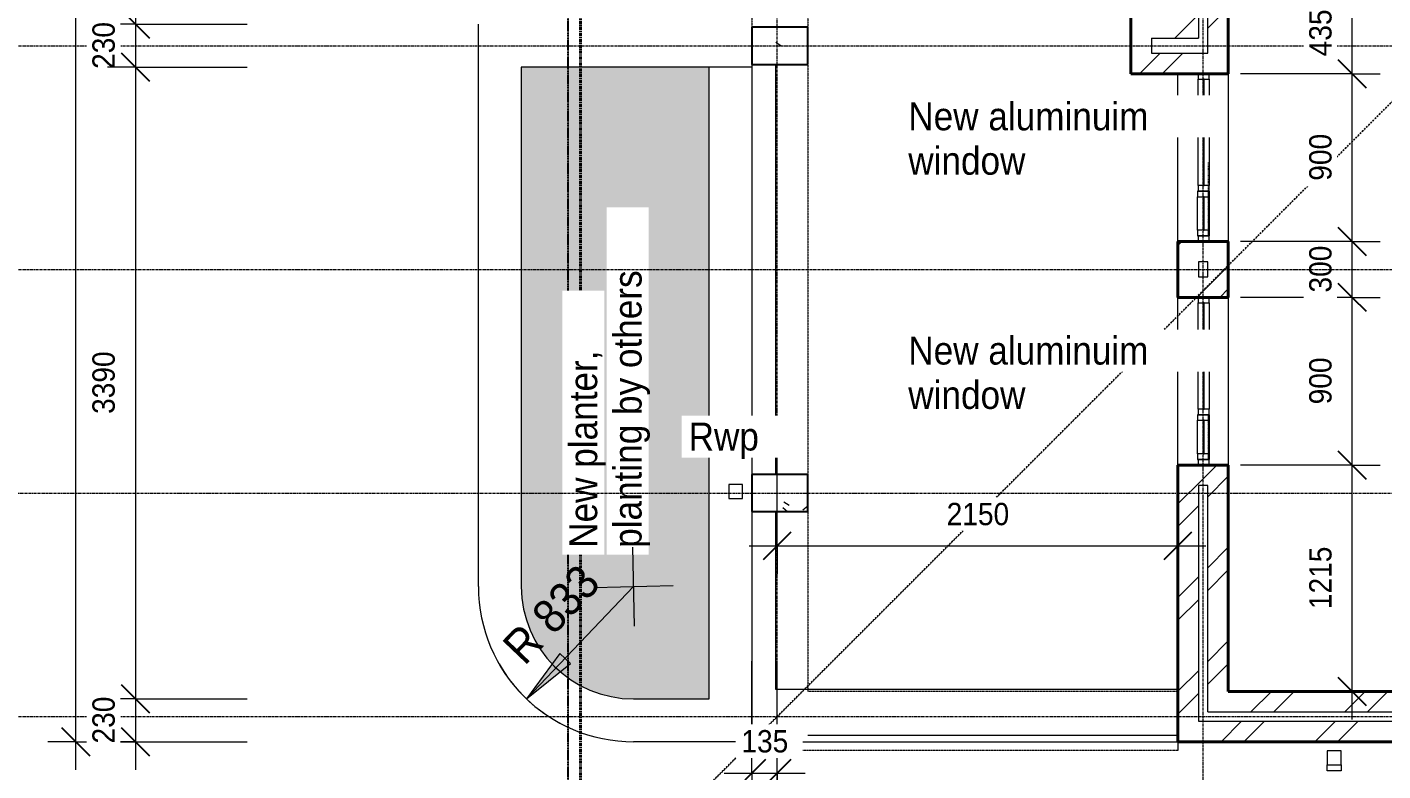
# Model space of a CAD drawing. Header units: millimetres. Extents: x -44657 to 28812, y -28146 to 16565.
# Drawn here: x -34151 to -26875, y -22367 to -18376 of the extents above; entities that cross this region are included whole.
import ezdxf

# ---------------------------------------------------------------- set-up
doc = ezdxf.new("R2010")
doc.units = ezdxf.units.MM
for name, pattern in [('Center', [31.75, 6.35, -4.7625, 15.875, -4.7625]), ('Dash', [6.35, 3.175, -3.175]), ('Dash 1_5mm', [3, 1.5, -1.5]), ('Detail Dash', [1.1, 0.55, -0.55]), ('Grid Line', [22.225, 12.7, -3.175, 3.175, -3.175])]:
    doc.linetypes.add(name, pattern=pattern)
for name, color, linetype, lineweight in [('A-ANNO-DIMS', 211, 'Continuous', 5), ('A-ANNO-DIMS-100', 211, 'Continuous', 5), ('A-AREA', 32, 'Continuous', 5), ('A-DETL', 90, 'Continuous', 5), ('A-FLOR', 192, 'Continuous', 9), ('A-GENM', 13, 'Continuous', 9), ('A-GLAZ', 151, 'Continuous', 9), ('A-GLAZ-HDLN', 1, 'Dash', 9), ('A-WALL', 113, 'Continuous', 9), ('A-WALL-PATT', 111, 'Continuous', 9), ('C-PROP-LINE', 91, 'Center', 40), ('G-ANNO-TEXT', 231, 'Continuous', 5), ('S-COLS', 52, 'Continuous', 5), ('S-GRID', 1, 'Continuous', 5)]:
    doc.layers.add(name, color=color, linetype=linetype, lineweight=lineweight)
doc.styles.add('Arial_3', font='arial.ttf', dxfattribs={"width": 0.9, "height": 120})
doc.styles.add('Arial_5', font='arial.ttf', dxfattribs={"width": 0.9, "height": 150})
doc.styles.add('Arial_7', font='arial.ttf', dxfattribs={"width": 0.9, "height": 180})
doc.dimstyles.new('SVA_-_1_2mm_Arial', dxfattribs={"dimscale": 304.8, "dimtxt": 122.431128, "dimasz": 0.492126, "dimexe": 0.492126, "dimexo": 0.0625, "dimgap": 0.246063, "dimtad": 1, "dimdec": 0, "dimrnd": 5, "dimzin": 0, "dimdsep": 46, "dimtxsty": 'Arial_3', "dimblk1": 'OBLIQUE', "dimblk2": 'OBLIQUE', "dimsah": 1, "dimcen": 0.09, "dimdle": 0.492126, "dimazin": 0, "dimtfac": 1, "dimtdec": 4, "dimtix": 1, "dimtmove": 0, "dimatfit": 3, "dimfxl": 1.968504, "dimfxlon": 1, "dimtvp": 1, "dimtfill": 1, "dimtolj": 1, "dimtzin": 0, "dimarcsym": 2})
doc.dimstyles.new('SVA_-_1_8mm_Arial', dxfattribs={"dimscale": 304.8, "dimtxt": 183.646692, "dimasz": 0.984252, "dimexe": 0.787402, "dimexo": 0, "dimgap": 0.246063, "dimtad": 1, "dimjust": 3, "dimdec": 0, "dimzin": 0, "dimdsep": 46, "dimtxsty": 'Arial_7', "dimsah": 1, "dimcen": 0.09, "dimazin": 0, "dimtfac": 1, "dimtdec": 4, "dimtix": 1, "dimtmove": 0, "dimatfit": 2, "dimfxl": 1, "dimtvp": 1, "dimtolj": 1, "dimtzin": 0, "dimarcsym": 2})
pattern_1 = [(45, (0, 0), (-251.447, 251.447), []), (45, (0, 381), (-251.447, 251.447), [])]

# ---------------------------------------------------------------- blocks, each defined once
blk = doc.blocks.new('M_Concrete-Rectangular-Column - 200 x 300m-V21-NEW PROPOSED GROUND STOREY PLAN _White Box_')
at = {"layer": 'S-COLS'}
h = blk.add_hatch(dxfattribs=at)
h.set_pattern_fill('FP_47', color=256, style=0, pattern_type=2)
h.set_pattern_definition([(140, (-18475.7, 30110.56), (63.756, 728.737), [76.2, -838.2]), (85, (-18475.7, 30110.56), (-764.228, -140.972), [60.96, -670.56]), (190.451, (-18470.36, 30171.3), (-700.467, 587.77), [64.76, -712.36]), (136.184, (-18678.9, 30110.6), (168.17, 1084.316), [114.3, -1257.3]), (186.636, (-18664.9, 30200.9), (-989.71, 949.61), [97.14, -1068.54]), (81.184, (-18678.9, 30110.6), (-989.7, 949.62), [91.44, -1005.84]), (111, (-18628.1, 30212.16), (409.061, 606.458), [76.2, -838.2]), (56, (-18628.1, 30212.16), (-736.753, 247.208), [60.96, -670.56]), (161.451, (-18594, 30262.7), (-327.685, 853.668), [64.76, -712.36]), (127.5, (-18475.67, 30110.56), (-338.2201, 12.3547), [33.528, -628.904, 33.528, -1320.292]), (127.5, (-18475.67, 30110.56), (-338.2201, 12.3547), [-695.96, -647.192, 33.528, -639.572]), (97.5, (-18475.67, 30110.56), (-400.722, 267.279), [33.528, -354.584, 33.528, -870.204]), (97.5, (-18475.67, 30110.56), (-400.722, 267.279), [-421.64, -613.664, 33.528, -223.012]), (57.5, (-18475.67, 29884), (22.9153, 542.3633), [33.528, -220.472, 33.528, -1810.512]), (57.5, (-18475.67, 29884), (22.9153, 542.3633), [-287.528, -758.952, 33.528, -1018.032]), (47.5, (-18475.67, 29782.4), (-101.707, 592.517), [33.528, -296.672, 33.528, -492.76, -746.76]), (47.5, (-18475.67, 29782.4), (-101.707, 592.517), [-856.488, 33.528, -713.232])])
h.paths.add_polyline_path([(100, 150), (-100, 150), (-100, -150), (100, -150)])
at = {"layer": 'S-COLS', "lineweight": 25}
for p, q in [((100, 150), (-100, 150)), ((-100, 150), (-100, -150)), ((100, -150), (100, 150)), ((-100, -150), (100, -150))]:
    blk.add_line(p, q, dxfattribs=at)
blk = doc.blocks.new('W-01 900x2380 - 900-V34-NEW PROPOSED GROUND STOREY PLAN _White Box_')
at = {"layer": 'A-GLAZ', "lineweight": 5}
for p, q in [((505, 33), (475, 33)), ((505, -27), (505, 33)), ((505, 33), (1075, 33)), ((1075, 6), (505, 6)), ((505, 6), (505, 0)), ((505, 0), (1075, 0)), ((1105, 33), (1075, 33)), ((1075, 33), (1075, -27)), ((1075, 0), (1075, 6)), ((1105, -27), (1105, 33)), ((1105, 33), (1345, 33)), ((1135, 30), (1105, 30)), ((1105, 30), (1105, -30)), ((1135, -30), (1135, 30)), ((1135, 30), (1315, 30)), ((1315, 6), (1135, 6)), ((1135, 6), (1135, 0)), ((1135, 0), (1315, 0)), ((1345, 30), (1315, 30)), ((1315, 30), (1315, -30)), ((1315, 0), (1315, 6)), ((1375, 33), (1345, 33)), ((1345, 33), (1345, -27)), ((1345, -30), (1345, 30)), ((475, -27), (505, -27)), ((1075, -27), (505, -27)), ((1075, -27), (1105, -27)), ((1105, -30), (1135, -30)), ((1315, -30), (1135, -30)), ((1315, -30), (1345, -30)), ((1345, -27), (1375, -27))]:
    blk.add_line(p, q, dxfattribs=at)
at = {"layer": 'A-GLAZ-HDLN'}
for p, q in [((-50.1, 30), (-247.9, 30)), ((-90.6, 30), (-37.9, 30)), ((1332.8, 30), (1135, 30)), ((1276.8, 30), (1315, 30)), ((1345, -135), (1105, -135)), ((1345, -135), (1263.8, -135))]:
    blk.add_line(p, q, dxfattribs=at)
blk = doc.blocks.new('Downpipe - Downpipe-1373795-NEW PROPOSED GROUND STOREY PLAN _White Box_')
at = {"layer": 'A-GENM', "lineweight": 5}
for p, q in [((0, 0), (-75, 0)), ((-75, 0), (-75, -75)), ((0, -75), (0, 0)), ((-75, -106), (-75, -75)), ((-75, -75), (0, -75)), ((0, -106), (-75, -106)), ((0, -75), (0, -106))]:
    blk.add_line(p, q, dxfattribs=at)
blk = doc.blocks.new('M_Concrete-Rectangular-Column - 200 x 300m-V84-NEW PROPOSED GROUND STOREY PLAN _White Box_')
at = {"layer": 'S-COLS'}
h = blk.add_hatch(dxfattribs=at)
h.set_pattern_fill('FP_60', color=256, style=0, pattern_type=2)
h.set_pattern_definition([(140, (-20875.7, 30110.56), (63.756, 728.7365), [76.2, -838.2]), (85, (-20875.7, 30110.56), (-764.228, -140.972), [60.96, -670.56]), (190.451, (-20870.36, 30171.3), (-700.467, 587.77), [64.76, -712.36]), (136.184, (-21078.9, 30110.6), (168.17, 1084.316), [114.3, -1257.3]), (186.636, (-21064.9, 30200.9), (-989.71, 949.61), [97.14, -1068.54]), (81.184, (-21078.9, 30110.6), (-989.7, 949.62), [91.44, -1005.84]), (111, (-21028.1, 30212.16), (409.061, 606.458), [76.2, -838.2]), (56, (-21028.1, 30212.16), (-736.753, 247.208), [60.96, -670.56]), (161.451, (-20994, 30262.7), (-327.685, 853.668), [64.76, -712.36]), (127.5, (-20875.67, 30110.56), (-338.2201, 12.3547), [33.528, -628.904, 33.528, -1320.292]), (127.5, (-20875.67, 30110.56), (-338.2201, 12.3547), [-695.96, -647.192, 33.528, -639.572]), (97.5, (-20875.67, 30110.56), (-400.722, 267.279), [33.528, -354.584, 33.528, -870.204]), (97.5, (-20875.67, 30110.56), (-400.722, 267.279), [-421.64, -613.664, 33.528, -223.012]), (57.5, (-20875.67, 29884), (22.9153, 542.3633), [33.528, -220.472, 33.528, -1810.512]), (57.5, (-20875.67, 29884), (22.9153, 542.3633), [-287.528, -758.952, 33.528, -1018.032]), (47.5, (-20875.67, 29782.4), (-101.707, 592.517), [33.528, -296.672, 33.528, -492.76, -746.76]), (47.5, (-20875.67, 29782.4), (-101.707, 592.517), [-856.488, 33.528, -713.232])])
h.paths.add_polyline_path([(100, 150), (-100, 150), (-100, -150), (100, -150)])
at = {"layer": 'S-COLS', "lineweight": 25}
for p, q in [((100, 150), (-100, 150)), ((-100, 150), (-100, -150)), ((100, -150), (100, 150)), ((-100, -150), (100, -150))]:
    blk.add_line(p, q, dxfattribs=at)
blk = doc.blocks.new('Downpipe - Downpipe-V80-NEW PROPOSED GROUND STOREY PLAN _White Box_')
at = {"layer": 'A-GENM', "lineweight": 5}
for p, q in [((0, 0), (-75, 0)), ((-75, 0), (-75, -75)), ((0, -75), (0, 0)), ((-75, -75), (0, -75))]:
    blk.add_line(p, q, dxfattribs=at)
blk = doc.blocks.new('W-01 900x2380 - 900-1479078-NEW PROPOSED GROUND STOREY PLAN _White Box_')
at = {"layer": 'A-GLAZ', "lineweight": 5}
for p, q in [((505, 33), (475, 33)), ((505, -27), (505, 33)), ((505, 33), (1075, 33)), ((1075, 6), (505, 6)), ((505, 6), (505, 0)), ((505, 0), (1075, 0)), ((1105, 33), (1075, 33)), ((1075, 33), (1075, -27)), ((1075, 0), (1075, 6)), ((1105, -27), (1105, 33)), ((1105, 33), (1345, 33)), ((1135, 30), (1105, 30)), ((1105, 30), (1105, -30)), ((1135, -30), (1135, 30)), ((1135, 30), (1315, 30)), ((1315, 6), (1135, 6)), ((1135, 6), (1135, 0)), ((1135, 0), (1315, 0)), ((1345, 30), (1315, 30)), ((1315, 30), (1315, -30)), ((1315, 0), (1315, 6)), ((1375, 33), (1345, 33)), ((1345, 33), (1345, -27)), ((1345, -30), (1345, 30)), ((475, -27), (505, -27)), ((1075, -27), (505, -27)), ((1075, -27), (1105, -27)), ((1105, -30), (1135, -30)), ((1315, -30), (1135, -30)), ((1315, -30), (1345, -30)), ((1345, -27), (1375, -27))]:
    blk.add_line(p, q, dxfattribs=at)
at = {"layer": 'A-GLAZ-HDLN'}
for p, q in [((-50.1, 30), (-247.9, 30)), ((-65, 30), (-37.9, 30)), ((1332.8, 30), (1135, 30)), ((1276.8, 30), (1315, 30)), ((1345, -135), (1105, -135)), ((1345, -135), (1263.8, -135))]:
    blk.add_line(p, q, dxfattribs=at)
blk = doc.blocks.new('Family - ___-859879-NEW PROPOSED GROUND STOREY PLAN _White Box_')
at = {"layer": 'C-PROP-LINE'}
blk.add_line((-31180.6, -7822.7), (-31180.6, -24522.7), dxfattribs=at)
blk = doc.blocks.new('DIMBLOCK69-NEW PROPOSED GROUND STOREY PLAN _White Box_')
at = {"layer": 'A-ANNO-DIMS-100'}
for p, q in [((-33888.8, -22360.7), (-33888.8, -7652.7)), ((-33888.8, -7802.7), (-34038.8, -7802.7)), ((-33888.8, -7802.7), (-33288.8, -7802.7)), ((-33888.8, -22210.7), (-34038.8, -22210.7)), ((-33888.8, -22210.7), (-33288.8, -22210.7))]:
    blk.add_line(p, q, dxfattribs=at)
at = {"layer": 'A-ANNO-DIMS-100', "lineweight": 25}
for p, q in [((-33888.8, -7802.7), (-33963.8, -7727.7)), ((-33888.8, -7802.7), (-33813.8, -7877.7)), ((-33888.8, -22210.7), (-33963.8, -22135.7)), ((-33888.8, -22210.7), (-33813.8, -22285.7))]:
    blk.add_line(p, q, dxfattribs=at)
at = {"layer": 'A-ANNO-DIMS-100', "color": 0, "insert": (-34119.6, -15213.9), "char_height": 120, "width": 497.259, "attachment_point": 1, "rotation": 90, "line_spacing_factor": 0.941778, "style": 'Arial_3', "bg_fill": 3, "box_fill_scale": 1.25, "bg_fill_color": 256, "bg_fill_true_color": 13158600, "bg_fill_transparency": 0}
blk.add_mtext('14410', dxfattribs=at)
blk = doc.blocks.new('_Oblique')
at = {"color": 0, "linetype": 'ByBlock', "lineweight": -2}
blk.add_line((-0.5, -0.5), (0.5, 0.5), dxfattribs=at)
blk = doc.blocks.new('DIMBLOCK70-NEW PROPOSED GROUND STOREY PLAN _White Box_')
at = {"layer": 'A-ANNO-DIMS-100'}
for p, q in [((-33569.8, -18210.7), (-33569.8, -18590.7)), ((-33569.8, -18360.7), (-33719.8, -18360.7)), ((-33569.8, -18360.7), (-32969.8, -18360.7)), ((-33569.8, -18590.7), (-33719.8, -18590.7)), ((-33569.8, -18590.7), (-32969.8, -18590.7))]:
    blk.add_line(p, q, dxfattribs=at)
at = {"layer": 'A-ANNO-DIMS-100', "lineweight": 25}
for p, q in [((-33569.8, -18360.7), (-33644.8, -18285.7)), ((-33569.8, -18360.7), (-33494.8, -18435.7)), ((-33569.8, -18590.7), (-33644.8, -18515.7)), ((-33569.8, -18590.7), (-33494.8, -18665.7))]:
    blk.add_line(p, q, dxfattribs=at)
at = {"layer": 'A-ANNO-DIMS-100', "color": 0, "insert": (-33800.6, -18600), "char_height": 120, "width": 298.355, "attachment_point": 1, "rotation": 90, "line_spacing_factor": 0.941778, "style": 'Arial_3', "bg_fill": 3, "box_fill_scale": 1.25, "bg_fill_color": 256, "bg_fill_true_color": 13158600, "bg_fill_transparency": 0}
blk.add_mtext('230', dxfattribs=at)
blk = doc.blocks.new('DIMBLOCK71-NEW PROPOSED GROUND STOREY PLAN _White Box_')
at = {"layer": 'A-ANNO-DIMS-100', "lineweight": 25}
for p, q in [((-33569.8, -18590.7), (-33644.8, -18515.7)), ((-33569.8, -18590.7), (-33494.8, -18665.7)), ((-33569.8, -21980.7), (-33644.8, -21905.7)), ((-33569.8, -21980.7), (-33494.8, -22055.7))]:
    blk.add_line(p, q, dxfattribs=at)
at = {"layer": 'A-ANNO-DIMS-100'}
for p, q in [((-33569.8, -18590.7), (-33719.8, -18590.7)), ((-33569.8, -18590.7), (-33569.8, -21980.7)), ((-33569.8, -18590.7), (-32969.8, -18590.7)), ((-33569.8, -21980.7), (-33719.8, -21980.7)), ((-33569.8, -21980.7), (-32969.8, -21980.7))]:
    blk.add_line(p, q, dxfattribs=at)
at = {"layer": 'A-ANNO-DIMS-100', "color": 0, "insert": (-33800.6, -20451.4), "char_height": 120, "width": 397.807, "attachment_point": 1, "rotation": 90, "line_spacing_factor": 0.941778, "style": 'Arial_3', "bg_fill": 3, "box_fill_scale": 1.25, "bg_fill_color": 256, "bg_fill_true_color": 13158600, "bg_fill_transparency": 0}
blk.add_mtext('3390', dxfattribs=at)
blk = doc.blocks.new('DIMBLOCK72-NEW PROPOSED GROUND STOREY PLAN _White Box_')
at = {"layer": 'A-ANNO-DIMS-100', "lineweight": 25}
for p, q in [((-33569.8, -21980.7), (-33644.8, -21905.7)), ((-33569.8, -21980.7), (-33494.8, -22055.7)), ((-33569.8, -22210.7), (-33644.8, -22135.7)), ((-33569.8, -22210.7), (-33494.8, -22285.7))]:
    blk.add_line(p, q, dxfattribs=at)
at = {"layer": 'A-ANNO-DIMS-100'}
for p, q in [((-33569.8, -21980.7), (-33719.8, -21980.7)), ((-33569.8, -21980.7), (-33569.8, -22360.7)), ((-33569.8, -21980.7), (-32969.8, -21980.7)), ((-33569.8, -22210.7), (-33719.8, -22210.7)), ((-33569.8, -22210.7), (-32969.8, -22210.7))]:
    blk.add_line(p, q, dxfattribs=at)
at = {"layer": 'A-ANNO-DIMS-100', "color": 0, "insert": (-33800.6, -22220), "char_height": 120, "width": 298.355, "attachment_point": 1, "rotation": 90, "line_spacing_factor": 0.941778, "style": 'Arial_3', "bg_fill": 3, "box_fill_scale": 1.25, "bg_fill_color": 256, "bg_fill_true_color": 13158600, "bg_fill_transparency": 0}
blk.add_mtext('230', dxfattribs=at)
blk = doc.blocks.new('DIMBLOCK73-NEW PROPOSED GROUND STOREY PLAN _White Box_')
at = {"layer": 'A-ANNO-DIMS-100', "lineweight": 9}
blk.add_hatch(color=256, dxfattribs=at).paths.add_polyline_path([(-31469.9, -21981.1), (-31234.4, -21791), (-31291.6, -21736.5)])
at = {"layer": 'A-ANNO-DIMS-100'}
for p, q in [((-30890.3, -21589.7), (-30900.8, -21165.6)), ((-30895.6, -21377.7), (-31469.9, -21981.1)), ((-31107.6, -21382.9), (-30683.5, -21372.4))]:
    blk.add_line(p, q, dxfattribs=at)
at = {"layer": 'A-ANNO-DIMS-100', "lineweight": 9}
for p, q in [((-31291.6, -21736.5), (-31469.9, -21981.1)), ((-31234.4, -21791), (-31291.6, -21736.5)), ((-31469.9, -21981.1), (-31234.4, -21791))]:
    blk.add_line(p, q, dxfattribs=at)
at = {"layer": 'A-ANNO-DIMS-100'}
blk.add_arc((-30895.6, -21377.7), 833, 209.90779, 242.92337, dxfattribs=at)
at = {"layer": 'A-ANNO-DIMS-100', "color": 0, "insert": (-31611.8, -21682.5), "char_height": 180, "width": 715.374, "attachment_point": 1, "rotation": 46.41558, "line_spacing_factor": 0.941778, "style": 'Arial_7'}
blk.add_mtext('R 833', dxfattribs=at)
blk = doc.blocks.new('DIMBLOCK82-NEW PROPOSED GROUND STOREY PLAN _White Box_')
at = {"layer": 'A-ANNO-DIMS-100', "lineweight": 25}
for p, q in [((-27039.3, -20725.7), (-27114.3, -20650.7)), ((-27039.3, -20725.7), (-26964.3, -20800.7)), ((-27039.3, -21940.7), (-27114.3, -21865.7)), ((-27039.3, -21940.7), (-26964.3, -22015.7))]:
    blk.add_line(p, q, dxfattribs=at)
at = {"layer": 'A-ANNO-DIMS-100'}
for p, q in [((-27039.3, -20725.7), (-27639.3, -20725.7)), ((-27039.3, -22090.7), (-27039.3, -20725.7)), ((-27039.3, -20725.7), (-26889.3, -20725.7)), ((-27039.3, -21940.7), (-27639.3, -21940.7)), ((-27039.3, -21940.7), (-26889.3, -21940.7))]:
    blk.add_line(p, q, dxfattribs=at)
at = {"layer": 'A-ANNO-DIMS-100', "color": 0, "insert": (-27270.1, -21498.9), "char_height": 120, "width": 397.807, "attachment_point": 1, "rotation": 90, "line_spacing_factor": 0.941778, "style": 'Arial_3', "bg_fill": 3, "box_fill_scale": 1.25, "bg_fill_color": 256, "bg_fill_true_color": 13158600, "bg_fill_transparency": 0}
blk.add_mtext('1215', dxfattribs=at)
blk = doc.blocks.new('DIMBLOCK83-NEW PROPOSED GROUND STOREY PLAN _White Box_')
at = {"layer": 'A-ANNO-DIMS-100', "lineweight": 25}
for p, q in [((-27039.3, -19825.7), (-27114.3, -19750.7)), ((-27039.3, -19825.7), (-26964.3, -19900.7)), ((-27039.3, -20725.7), (-27114.3, -20650.7)), ((-27039.3, -20725.7), (-26964.3, -20800.7))]:
    blk.add_line(p, q, dxfattribs=at)
at = {"layer": 'A-ANNO-DIMS-100'}
for p, q in [((-27039.3, -19825.7), (-27639.3, -19825.7)), ((-27039.3, -20725.7), (-27039.3, -19825.7)), ((-27039.3, -19825.7), (-26889.3, -19825.7)), ((-27039.3, -20725.7), (-27639.3, -20725.7)), ((-27039.3, -20725.7), (-26889.3, -20725.7))]:
    blk.add_line(p, q, dxfattribs=at)
at = {"layer": 'A-ANNO-DIMS-100', "color": 0, "insert": (-27270.1, -20400), "char_height": 120, "width": 298.355, "attachment_point": 1, "rotation": 90, "line_spacing_factor": 0.941778, "style": 'Arial_3', "bg_fill": 3, "box_fill_scale": 1.25, "bg_fill_color": 256, "bg_fill_true_color": 13158600, "bg_fill_transparency": 0}
blk.add_mtext('900', dxfattribs=at)
blk = doc.blocks.new('DIMBLOCK84-NEW PROPOSED GROUND STOREY PLAN _White Box_')
at = {"layer": 'A-ANNO-DIMS-100', "lineweight": 25}
for p, q in [((-27039.3, -19525.7), (-27114.3, -19450.7)), ((-27039.3, -19525.7), (-26964.3, -19600.7)), ((-27039.3, -19825.7), (-27114.3, -19750.7)), ((-27039.3, -19825.7), (-26964.3, -19900.7))]:
    blk.add_line(p, q, dxfattribs=at)
at = {"layer": 'A-ANNO-DIMS-100'}
for p, q in [((-27039.3, -19525.7), (-27639.3, -19525.7)), ((-27039.3, -19825.7), (-27039.3, -19525.7)), ((-27039.3, -19525.7), (-26889.3, -19525.7)), ((-27039.3, -19825.7), (-27639.3, -19825.7)), ((-27039.3, -19825.7), (-26889.3, -19825.7))]:
    blk.add_line(p, q, dxfattribs=at)
at = {"layer": 'A-ANNO-DIMS-100', "color": 0, "insert": (-27270.1, -19800), "char_height": 120, "width": 298.355, "attachment_point": 1, "rotation": 90, "line_spacing_factor": 0.941778, "style": 'Arial_3', "bg_fill": 3, "box_fill_scale": 1.25, "bg_fill_color": 256, "bg_fill_true_color": 13158600, "bg_fill_transparency": 0}
blk.add_mtext('300', dxfattribs=at)
blk = doc.blocks.new('DIMBLOCK85-NEW PROPOSED GROUND STOREY PLAN _White Box_')
at = {"layer": 'A-ANNO-DIMS-100', "lineweight": 25}
for p, q in [((-27039.3, -18625.7), (-27114.3, -18550.7)), ((-27039.3, -18625.7), (-26964.3, -18700.7)), ((-27039.3, -19525.7), (-27114.3, -19450.7)), ((-27039.3, -19525.7), (-26964.3, -19600.7))]:
    blk.add_line(p, q, dxfattribs=at)
at = {"layer": 'A-ANNO-DIMS-100'}
for p, q in [((-27039.3, -18625.7), (-27639.3, -18625.7)), ((-27039.3, -19525.7), (-27039.3, -18625.7)), ((-27039.3, -18625.7), (-26889.3, -18625.7)), ((-27039.3, -19525.7), (-27639.3, -19525.7)), ((-27039.3, -19525.7), (-26889.3, -19525.7))]:
    blk.add_line(p, q, dxfattribs=at)
at = {"layer": 'A-ANNO-DIMS-100', "color": 0, "insert": (-27270.1, -19200), "char_height": 120, "width": 298.355, "attachment_point": 1, "rotation": 90, "line_spacing_factor": 0.941778, "style": 'Arial_3', "bg_fill": 3, "box_fill_scale": 1.25, "bg_fill_color": 256, "bg_fill_true_color": 13158600, "bg_fill_transparency": 0}
blk.add_mtext('900', dxfattribs=at)
blk = doc.blocks.new('DIMBLOCK86-NEW PROPOSED GROUND STOREY PLAN _White Box_')
at = {"layer": 'A-ANNO-DIMS-100', "lineweight": 25}
for p, q in [((-27039.3, -18190.7), (-27114.3, -18115.7)), ((-27039.3, -18190.7), (-26964.3, -18265.7)), ((-27039.3, -18625.7), (-27114.3, -18550.7)), ((-27039.3, -18625.7), (-26964.3, -18700.7))]:
    blk.add_line(p, q, dxfattribs=at)
at = {"layer": 'A-ANNO-DIMS-100'}
for p, q in [((-27039.3, -18190.7), (-27639.3, -18190.7)), ((-27039.3, -18625.7), (-27039.3, -18190.7)), ((-27039.3, -18190.7), (-26889.3, -18190.7)), ((-27039.3, -18625.7), (-27639.3, -18625.7)), ((-27039.3, -18625.7), (-26889.3, -18625.7))]:
    blk.add_line(p, q, dxfattribs=at)
at = {"layer": 'A-ANNO-DIMS-100', "color": 0, "insert": (-27270.1, -18532.5), "char_height": 120, "width": 298.355, "attachment_point": 1, "rotation": 90, "line_spacing_factor": 0.941778, "style": 'Arial_3', "bg_fill": 3, "box_fill_scale": 1.25, "bg_fill_color": 256, "bg_fill_true_color": 13158600, "bg_fill_transparency": 0}
blk.add_mtext('435', dxfattribs=at)
blk = doc.blocks.new('DIMBLOCK155-NEW PROPOSED GROUND STOREY PLAN _White Box_')
at = {"layer": 'A-ANNO-DIMS-100'}
for p, q in [((-30260.6, -22378.7), (-30260.6, -21778.7)), ((-30125.6, -22378.7), (-30125.6, -21778.7)), ((-30410.6, -22378.7), (-29975.6, -22378.7)), ((-30260.6, -22378.7), (-30260.6, -22528.7)), ((-30125.6, -22378.7), (-30125.6, -22528.7))]:
    blk.add_line(p, q, dxfattribs=at)
at = {"layer": 'A-ANNO-DIMS-100', "lineweight": 25}
for p, q in [((-30260.6, -22378.7), (-30185.6, -22303.7)), ((-30125.6, -22378.7), (-30050.6, -22303.7)), ((-30260.6, -22378.7), (-30335.6, -22453.7)), ((-30125.6, -22378.7), (-30200.6, -22453.7))]:
    blk.add_line(p, q, dxfattribs=at)
at = {"layer": 'A-ANNO-DIMS-100', "color": 0, "insert": (-30317.4, -22147.9), "char_height": 120, "width": 298.355, "attachment_point": 1, "line_spacing_factor": 0.941778, "style": 'Arial_3', "bg_fill": 3, "box_fill_scale": 1.25, "bg_fill_color": 256, "bg_fill_true_color": 13158600, "bg_fill_transparency": 0}
blk.add_mtext('135', dxfattribs=at)
blk = doc.blocks.new('DIMBLOCK156-NEW PROPOSED GROUND STOREY PLAN _White Box_')
at = {"layer": 'A-ANNO-DIMS-100'}
for p, q in [((-30125.6, -21159.3), (-30125.6, -20559.3)), ((-27974.6, -21159.3), (-27974.6, -20559.3)), ((-30275.6, -21159.3), (-27824.6, -21159.3)), ((-30125.6, -21159.3), (-30125.6, -21309.3)), ((-27974.6, -21159.3), (-27974.6, -21309.3))]:
    blk.add_line(p, q, dxfattribs=at)
at = {"layer": 'A-ANNO-DIMS-100', "lineweight": 25}
for p, q in [((-30125.6, -21159.3), (-30050.6, -21084.3)), ((-27974.6, -21159.3), (-27899.6, -21084.3)), ((-30125.6, -21159.3), (-30200.6, -21234.3)), ((-27974.6, -21159.3), (-28049.6, -21234.3))]:
    blk.add_line(p, q, dxfattribs=at)
at = {"layer": 'A-ANNO-DIMS-100', "color": 0, "insert": (-29215.8, -20928.5), "char_height": 120, "width": 397.807, "attachment_point": 1, "line_spacing_factor": 0.941778, "style": 'Arial_3', "bg_fill": 3, "box_fill_scale": 1.25, "bg_fill_color": 256, "bg_fill_true_color": 13158600, "bg_fill_transparency": 0}
blk.add_mtext('2150', dxfattribs=at)

msp = doc.modelspace()

# ---------------------------------------------------------------- hatches: boundary and pattern name
at = {"layer": 'A-FLOR'}
msp.add_hatch(color=9, dxfattribs=at).paths.add_polyline_path([(-30895.6, -21980.7), (-30490.6, -21980.7), (-30490.6, -18590.7), (-31498.6, -18590.7), (-31498.6, -21377.7), (-31492.4, -21463.5), (-31474.1, -21547.6), (-31444.1, -21628.2), (-31402.8, -21703.7), (-31351.3, -21772.6), (-31290.4, -21833.4), (-31221.6, -21884.9), (-31146.1, -21926.2), (-31065.4, -21956.2), (-30981.4, -21974.5)])
at = {"layer": 'A-WALL-PATT', "lineweight": 5}
h = msp.add_hatch(dxfattribs=at)
h.set_pattern_fill('FP_33', color=256, style=0, pattern_type=2)
h.set_pattern_definition(pattern_1)
h.paths.add_polyline_path([(-27864.6, -22100.7), (-27863.7, -20835.7), (-27839.6, -20835.7), (-27839.6, -20725.7), (-27974.6, -20725.7), (-27974.6, -22100.7)])
h.paths.add_polyline_path([(-27863.7, -19825.7), (-27839.6, -19825.7), (-27839.6, -19715.7), (-27864.6, -19715.7), (-27863.7, -19635.7), (-27839.6, -19635.7), (-27839.6, -19525.7), (-27974.6, -19525.7), (-27974.6, -19825.7)])
h.paths.add_polyline_path([(-27863.7, -18625.7), (-27839.6, -18625.7), (-27839.6, -18515.7), (-27974.6, -18515.7), (-27974.6, -18625.7)])
h.paths.add_polyline_path([(-27864.6, -18435.7), (-27863.7, -18300.7), (-27839.6, -18300.7), (-27839.6, -18190.7), (-27974.6, -18190.7), (-27974.6, -18435.7)])
h.paths.add_polyline_path([(-27839.6, -16390.7), (-27839.6, -16280.7), (-27864.6, -16280.7), (-27863.7, -15900.7), (-27839.6, -15900.7), (-27839.6, -15790.7), (-27974.6, -15790.7), (-27974.6, -16390.7), (-27863.7, -16390.7)])
h.paths.add_polyline_path([(-27974.6, -13990.7), (-27839.6, -13990.7), (-27839.6, -13880.7), (-27864.6, -13880.7), (-27864.6, -13715.7), (-27974.6, -13715.7), (-27974.6, -13825.7)])
h.paths.add_polyline_path([(-27864.6, -13635.7), (-27839.6, -13635.7), (-27839.6, -13525.7), (-27974.6, -13525.7), (-27974.6, -13635.7)])
h.paths.add_polyline_path([(-27974.6, -12625.7), (-27839.6, -12625.7), (-27839.6, -12515.7), (-27864.6, -12515.7), (-27863.7, -12435.7), (-27839.6, -12435.7), (-27839.6, -12325.7), (-27974.6, -12325.7)])
h.paths.add_polyline_path([(-27839.6, -11425.7), (-27839.6, -11315.7), (-27974.6, -11315.7), (-27974.6, -11425.7), (-27863.7, -11425.7)])
h.paths.add_polyline_path([(-27839.6, -11235.7), (-27839.6, -11125.7), (-27974.6, -11125.7), (-27974.6, -11235.7), (-27863.7, -11235.7)])
h.paths.add_polyline_path([(-27863.7, -10225.7), (-27839.6, -10225.7), (-27839.6, -10115.7), (-27864.6, -10115.7), (-27863.7, -10035.7), (-27839.6, -10035.7), (-27839.6, -9925.7), (-27974.6, -9925.7), (-27974.6, -10225.7)])
h.paths.add_polyline_path([(-27974.6, -9025.7), (-27839.6, -9025.7), (-27839.6, -8915.7), (-27864.6, -8915.7), (-27864.6, -7802.7), (-27974.6, -7802.7), (-27974.6, -8584.9)])
h = msp.add_hatch(dxfattribs=at)
h.set_pattern_fill('FP_33', color=256, style=0, pattern_type=2)
h.set_pattern_definition(pattern_1)
h.paths.add_polyline_path([(-27814.6, -21940.7), (-27704.6, -21940.7), (-27704.6, -20725.7), (-27839.6, -20725.7), (-27839.6, -20835.7), (-27814.6, -20835.7), (-27814.6, -21160.2)])
h.paths.add_polyline_path([(-27839.6, -19825.7), (-27704.6, -19825.7), (-27704.6, -19525.7), (-27839.6, -19525.7), (-27839.6, -19635.7), (-27814.6, -19635.7), (-27814.6, -19715.7), (-27839.6, -19715.7), (-27839.6, -19762.9)])
h.paths.add_polyline_path([(-27839.6, -18625.7), (-27704.6, -18625.7), (-27704.6, -18190.7), (-27839.6, -18191), (-27839.6, -18300.7), (-27814.6, -18300.7), (-27814.6, -18515.7), (-27839.6, -18515.7)])
h.paths.add_polyline_path([(-27839.6, -16390.7), (-27704.6, -16390.7), (-27704.6, -15790.7), (-27839.6, -15790.7), (-27839.6, -15900.7), (-27814.6, -15900.7), (-27814.6, -16280.7), (-27839.6, -16280.7)])
h.paths.add_polyline_path([(-27704.6, -13990.7), (-27704.6, -13525.7), (-27839.6, -13525.7), (-27839.6, -13635.7), (-27814.6, -13635.7), (-27814.6, -13880.7), (-27839.6, -13880.7), (-27839.6, -13990.7)])
h.paths.add_polyline_path([(-27704.6, -12625.7), (-27704.6, -12325.7), (-27839.6, -12325.7), (-27839.6, -12435.7), (-27814.6, -12435.7), (-27814.6, -12515.7), (-27839.6, -12515.7), (-27839.6, -12625.7)])
h.paths.add_polyline_path([(-27704.6, -11425.7), (-27704.6, -11125.7), (-27839.6, -11125.7), (-27839.6, -11235.7), (-27814.6, -11235.7), (-27814.6, -11315.7), (-27839.6, -11315.7), (-27839.6, -11425.7)])
h.paths.add_polyline_path([(-27704.6, -10225.7), (-27704.6, -9925.7), (-27839.6, -9925.7), (-27839.6, -10035.7), (-27814.6, -10035.7), (-27814.6, -10115.7), (-27839.6, -10115.7), (-27839.6, -10225.7)])
h.paths.add_polyline_path([(-27839.6, -9025.7), (-27704.6, -9025.7), (-27704.6, -7802.7), (-27814.6, -7802.7), (-27814.6, -8915.7), (-27839.6, -8915.7)])
h = msp.add_hatch(dxfattribs=at)
h.set_pattern_fill('FP_33', color=256, style=0, pattern_type=2)
h.set_pattern_definition(pattern_1)
h.paths.add_polyline_path([(-28226.6, -18515.7), (-28116.6, -18515.7), (-28116.6, -18435.7), (-27974.6, -18435.7), (-27974.6, -18325.7), (-28226.6, -18325.7), (-28226.6, -18365.7)])
h = msp.add_hatch(dxfattribs=at)
h.set_pattern_fill('FP_33', color=256, style=0, pattern_type=2)
h.set_pattern_definition(pattern_1)
h.paths.add_polyline_path([(-27974.6, -18625.7), (-27974.6, -18515.7), (-28226.6, -18515.7), (-28226.6, -18625.7)])
h = msp.add_hatch(dxfattribs=at)
h.set_pattern_fill('FP_33', color=256, style=0, pattern_type=2)
h.set_pattern_definition(pattern_1)
h.paths.add_polyline_path([(-16793.6, -22050.7), (-16793.6, -21940.7), (-27814.6, -21940.7), (-27814.6, -22050.7), (-17787, -22050.7)])
h = msp.add_hatch(dxfattribs=at)
h.set_pattern_fill('FP_33', color=256, style=0, pattern_type=2)
h.set_pattern_definition(pattern_1)
h.paths.add_polyline_path([(-16633.6, -22210.7), (-16633.6, -22100.7), (-27974.6, -22100.7), (-27974.6, -22210.7), (-16793.6, -22210.7)])

# ---------------------------------------------------------------- linework, layer by layer
at = {"layer": 'A-AREA'}
for p, q in [((-30133.6, -18575.7), (-30133.6, -20775.7)), ((-30133.6, -20975.7), (-30133.6, -21928.7)), ((-30133.6, -21928.7), (-27974.6, -21928.7))]:
    msp.add_line(p, q, dxfattribs=at)
at = {"layer": 'A-DETL', "linetype": 'Dash 1_5mm', "lineweight": 25}
for p, q in [((-31247.9, -23198), (-31247.9, 2018.6)), ((-31160.6, -23110.7), (-23392.1, -15342.2))]:
    msp.add_line(p, q, dxfattribs=at)
at = {"layer": 'A-DETL', "linetype": 'Detail Dash'}
for p, q in [((-30260.6, -7790.7), (-30260.6, -22257.7)), ((-29960.6, -7802.7), (-29960.6, -21940.7)), ((-27974.6, -21940.7), (-29960.6, -21940.7)), ((-27974.6, -22257.7), (-30260.6, -22257.7))]:
    msp.add_line(p, q, dxfattribs=at)
at = {"layer": 'A-DETL', "lineweight": 9}
for p, q in [((-29960.6, -22175.7), (-27974.6, -22175.7)), ((-27974.6, -22175.7), (-27974.6, -22257.7))]:
    msp.add_line(p, q, dxfattribs=at)
at = {"layer": 'A-FLOR'}
for p, q in [((-27704.6, -18625.7), (-27704.6, -19525.7)), ((-27704.6, -19825.7), (-27704.6, -20725.7)), ((-30260.6, -22210.7), (-27974.6, -22210.7))]:
    msp.add_line(p, q, dxfattribs=at)
at = {"layer": 'A-WALL', "color": 7, "lineweight": 40}
for p, q in [((-27704.6, -18625.7), (-27704.6, -18190.7)), ((-28226.6, -18325.7), (-28226.6, -18625.7)), ((-28226.6, -18625.7), (-27974.6, -18625.7)), ((-27974.6, -18625.7), (-27704.6, -18625.7)), ((-27704.6, -19525.7), (-27974.6, -19525.7)), ((-27974.6, -19525.7), (-27974.6, -19825.7)), ((-27704.6, -19825.7), (-27704.6, -19525.7)), ((-27974.6, -19825.7), (-27704.6, -19825.7)), ((-27704.6, -20725.7), (-27974.6, -20725.7)), ((-27974.6, -20725.7), (-27974.6, -22210.7)), ((-27704.6, -21940.7), (-27704.6, -20725.7)), ((-16793.6, -21940.7), (-27704.6, -21940.7)), ((-27974.6, -22210.7), (-16523.6, -22210.7))]:
    msp.add_line(p, q, dxfattribs=at)
at = {"layer": 'A-WALL'}
for p, q in [((-27864.6, -18300.7), (-27864.6, -18435.7)), ((-27814.6, -18515.7), (-27814.6, -18300.7)), ((-31728.6, -21377.7), (-31728.6, -18360.7)), ((-28116.6, -18435.7), (-28116.6, -18515.7)), ((-28116.6, -18435.7), (-27864.6, -18435.7)), ((-28116.6, -18515.7), (-27864.6, -18515.7)), ((-27864.6, -18515.7), (-27814.6, -18515.7)), ((-30260.6, -18590.7), (-31498.6, -18590.7)), ((-31498.6, -18590.7), (-31498.6, -21377.7)), ((-30490.6, -21980.7), (-30490.6, -18590.7)), ((-30260.6, -18575.7), (-30260.6, -20775.7)), ((-27974.6, -19525.7), (-27974.6, -18625.7)), ((-27864.6, -19635.7), (-27864.6, -19715.7)), ((-27814.6, -19635.7), (-27864.6, -19635.7)), ((-27814.6, -19715.7), (-27814.6, -19635.7)), ((-27864.6, -19715.7), (-27814.6, -19715.7)), ((-27974.6, -20725.7), (-27974.6, -19825.7)), ((-27864.6, -20835.7), (-27864.6, -22100.7)), ((-27814.6, -20835.7), (-27864.6, -20835.7)), ((-27814.6, -22050.7), (-27814.6, -20835.7)), ((-30260.6, -20975.7), (-30260.6, -22210.7)), ((-30895.6, -21980.7), (-30490.6, -21980.7)), ((-27864.6, -22100.7), (-16633.6, -22100.7)), ((-27814.6, -22050.7), (-16683.6, -22050.7)), ((-30260.6, -22210.7), (-30895.6, -22210.7))]:
    msp.add_line(p, q, dxfattribs=at)
for radius in [833, 603]:
    msp.add_arc((-30895.6, -21377.7), radius, 180, 270, dxfattribs=at)
at = {"layer": 'S-GRID', "linetype": 'Grid Line'}
for p, q in [((-30125.6, -26129), (-30125.6, 6082.5)), ((-27839.6, -26129), (-27839.6, 6082.5)), ((-34973, -18475.7), (-13383.6, -18475.7)), ((-34973, -22075.7), (-13383.6, -22075.7))]:
    msp.add_line(p, q, dxfattribs=at)

# ---------------------------------------------------------------- block references
at = {"layer": 'A-GENM', "lineweight": 5, "rotation": 269.9999999999995}
msp.add_blockref('Downpipe - Downpipe-V80-NEW PROPOSED GROUND STOREY PLAN _White Box_', (-30310.6, -20904.5), dxfattribs=at)
at = {"layer": 'A-GENM', "lineweight": 5}
msp.add_blockref('Downpipe - Downpipe-1373795-NEW PROPOSED GROUND STOREY PLAN _White Box_', (-27098.6, -22259.8), dxfattribs=at)
at = {"layer": 'A-GLAZ', "lineweight": 5, "rotation": 269.9999999999997}
for name, p in [('W-01 900x2380 - 900-V34-NEW PROPOSED GROUND STOREY PLAN _White Box_', (-27839.6, -18150.7)), ('W-01 900x2380 - 900-1479078-NEW PROPOSED GROUND STOREY PLAN _White Box_', (-27839.6, -19350.7))]:
    msp.add_blockref(name, p, dxfattribs=at)
at = {"layer": 'C-PROP-LINE'}
msp.add_blockref('Family - ___-859879-NEW PROPOSED GROUND STOREY PLAN _White Box_', (0, 0), dxfattribs=at)
at = {"layer": 'S-COLS', "rotation": 269.9999999999997}
for name, p in [('M_Concrete-Rectangular-Column - 200 x 300m-V21-NEW PROPOSED GROUND STOREY PLAN _White Box_', (-30110.6, -18475.7)), ('M_Concrete-Rectangular-Column - 200 x 300m-V84-NEW PROPOSED GROUND STOREY PLAN _White Box_', (-30110.6, -20875.7))]:
    msp.add_blockref(name, p, dxfattribs=at)

# ---------------------------------------------------------------- next in the draw order: texts
at = {"layer": 'G-ANNO-TEXT', "color": 7, "char_height": 150, "width": 1637.848, "attachment_point": 1, "style": 'Arial_5', "bg_fill": 3, "box_fill_scale": 1.25, "bg_fill_color": 256, "bg_fill_true_color": 13158600, "bg_fill_transparency": 0}
for insert in [(-29421.7, -18779.4), (-29421.7, -20036.4)]:
    msp.add_mtext('New aluminuim ', dxfattribs=dict(at, insert=insert))
at = {"layer": 'G-ANNO-TEXT', "color": 7, "insert": (-31241.2, -21169.8), "char_height": 150, "width": 1342.025, "attachment_point": 1, "rotation": 90, "style": 'Arial_5', "bg_fill": 3, "box_fill_scale": 1.25, "bg_fill_color": 256, "bg_fill_true_color": 13158600, "bg_fill_transparency": 0}
msp.add_mtext('New planter, ', dxfattribs=at)

# ---------------------------------------------------------------- next in the draw order: dimensions: what is measured, and where the dimension line sits
at = {"layer": 'A-ANNO-DIMS'}
for base, p1, p2, override, picture, middle in [((-33888.8, -7802.7), (-33288.8, -22210.7), (-33288.8, -7802.7), {"dimpost": '<>', "dimfxl": 14408}, 'DIMBLOCK69-NEW PROPOSED GROUND STOREY PLAN _White Box_', (-34025.1, -15006.7)), ((-27039.3, -20725.7), (-27639.3, -21940.7), (-27639.3, -20725.7), {"dimpost": '<>', "dimfxl": 1215}, 'DIMBLOCK82-NEW PROPOSED GROUND STOREY PLAN _White Box_', (-27175.6, -21333.2))]:
    dim = msp.add_linear_dim(base=base, p1=p1, p2=p2, angle=90, dimstyle='SVA_-_1_2mm_Arial', override=override, dxfattribs=at)
    dim.commit()
    dim.dimension.update_dxf_attribs({"geometry": picture, "text_midpoint": middle})
for base, p1, p2, override, picture, middle in [((-27974.6, -21159.3), (-30125.6, -20559.3), (-27974.6, -20559.3), {"dimpost": '<>', "dimfxl": 2151}, 'DIMBLOCK156-NEW PROPOSED GROUND STOREY PLAN _White Box_', (-29050.1, -21023)), ((-30125.6, -22378.7), (-30260.6, -21778.7), (-30125.6, -21778.7), {"dimpost": '<>', "dimfxl": 135}, 'DIMBLOCK155-NEW PROPOSED GROUND STOREY PLAN _White Box_', (-30193.1, -22242.4))]:
    dim = msp.add_linear_dim(base=base, p1=p1, p2=p2, dimstyle='SVA_-_1_2mm_Arial', override=override, dxfattribs=at)
    dim.commit()
    dim.dimension.update_dxf_attribs({"geometry": picture, "text_midpoint": middle})

# ---------------------------------------------------------------- next in the draw order: texts
at = {"layer": 'G-ANNO-TEXT', "color": 7, "char_height": 150, "attachment_point": 1, "style": 'Arial_5', "bg_fill": 3, "box_fill_scale": 1.25, "bg_fill_color": 256, "bg_fill_true_color": 13158600, "bg_fill_transparency": 0}
for s, insert, width in [('window', (-29421.7, -19017.5), 757.595), ('window', (-29421.7, -20274.5), 757.595), ('Rwp', (-30600.6, -20497.7), 454.557)]:
    msp.add_mtext(s, dxfattribs=dict(at, insert=insert, width=width))
at = {"layer": 'G-ANNO-TEXT', "color": 7, "insert": (-31003.1, -21169.8), "char_height": 150, "width": 1789.367, "attachment_point": 1, "rotation": 90, "style": 'Arial_5', "bg_fill": 3, "box_fill_scale": 1.25, "bg_fill_color": 256, "bg_fill_true_color": 13158600, "bg_fill_transparency": 0}
msp.add_mtext('planting by others', dxfattribs=at)

# ---------------------------------------------------------------- next in the draw order: dimensions: what is measured, and where the dimension line sits
at = {"layer": 'A-ANNO-DIMS'}
for base, p1, p2, override, picture, middle in [((-33569.8, -18590.7), (-32969.8, -18360.7), (-32969.8, -18590.7), {"dimpost": '<>', "dimfxl": 230}, 'DIMBLOCK70-NEW PROPOSED GROUND STOREY PLAN _White Box_', (-33706.1, -18475.7)), ((-27039.3, -19825.7), (-27639.3, -20725.7), (-27639.3, -19825.7), {"dimpost": '<>', "dimfxl": 900}, 'DIMBLOCK83-NEW PROPOSED GROUND STOREY PLAN _White Box_', (-27175.6, -20275.7))]:
    dim = msp.add_linear_dim(base=base, p1=p1, p2=p2, angle=90, dimstyle='SVA_-_1_2mm_Arial', override=override, dxfattribs=at)
    dim.commit()
    dim.dimension.update_dxf_attribs({"geometry": picture, "text_midpoint": middle})

# ---------------------------------------------------------------- next in the draw order: dimensions: what is measured, and where the dimension line sits
for base, p1, p2, override, picture, middle in [((-33569.8, -21980.7), (-32969.8, -18590.7), (-32969.8, -21980.7), {"dimpost": '<>', "dimfxl": 3390}, 'DIMBLOCK71-NEW PROPOSED GROUND STOREY PLAN _White Box_', (-33706.1, -20285.7)), ((-27039.3, -19525.7), (-27639.3, -19825.7), (-27639.3, -19525.7), {"dimpost": '<>', "dimfxl": 300}, 'DIMBLOCK84-NEW PROPOSED GROUND STOREY PLAN _White Box_', (-27175.6, -19675.7))]:
    dim = msp.add_linear_dim(base=base, p1=p1, p2=p2, angle=90, dimstyle='SVA_-_1_2mm_Arial', override=override, dxfattribs=at)
    dim.commit()
    dim.dimension.update_dxf_attribs({"geometry": picture, "text_midpoint": middle})
dim = msp.add_radius_dim(center=(-30895.6, -21377.7), mpoint=(-31469.9, -21981.1), dimstyle='SVA_-_1_8mm_Arial', override={"dimpost": 'R<>'}, dxfattribs=at)
dim.commit()
dim.dimension.update_dxf_attribs({"geometry": 'DIMBLOCK73-NEW PROPOSED GROUND STOREY PLAN _White Box_', "text_midpoint": (-31200.2, -21455.6)})

# ---------------------------------------------------------------- next in the draw order: linework, layer by layer
at = {"layer": 'S-GRID', "linetype": 'Grid Line'}
for p, q in [((-34973, -19675.7), (-13383.6, -19675.7)), ((-35095.1, -20875.7), (-13505.6, -20875.7))]:
    msp.add_line(p, q, dxfattribs=at)

# ---------------------------------------------------------------- next in the draw order: dimensions: what is measured, and where the dimension line sits
at = {"layer": 'A-ANNO-DIMS'}
for base, p1, p2, override, picture, middle in [((-27039.3, -18625.7), (-27639.3, -19525.7), (-27639.3, -18625.7), {"dimpost": '<>', "dimfxl": 900}, 'DIMBLOCK85-NEW PROPOSED GROUND STOREY PLAN _White Box_', (-27175.6, -19075.7)), ((-33569.8, -22210.7), (-32969.8, -21980.7), (-32969.8, -22210.7), {"dimpost": '<>', "dimfxl": 230}, 'DIMBLOCK72-NEW PROPOSED GROUND STOREY PLAN _White Box_', (-33706.1, -22095.7))]:
    dim = msp.add_linear_dim(base=base, p1=p1, p2=p2, angle=90, dimstyle='SVA_-_1_2mm_Arial', override=override, dxfattribs=at)
    dim.commit()
    dim.dimension.update_dxf_attribs({"geometry": picture, "text_midpoint": middle})

# ---------------------------------------------------------------- next in the draw order: dimensions: what is measured, and where the dimension line sits
dim = msp.add_linear_dim(base=(-27039.3, -18190.7), p1=(-27639.3, -18625.7), p2=(-27639.3, -18190.7), angle=90, dimstyle='SVA_-_1_2mm_Arial', override={"dimpost": '<>', "dimfxl": 435}, dxfattribs=at)
dim.commit()
dim.dimension.update_dxf_attribs({"geometry": 'DIMBLOCK86-NEW PROPOSED GROUND STOREY PLAN _White Box_', "text_midpoint": (-27175.6, -18408.2)})

doc.saveas('drawing.dxf')
